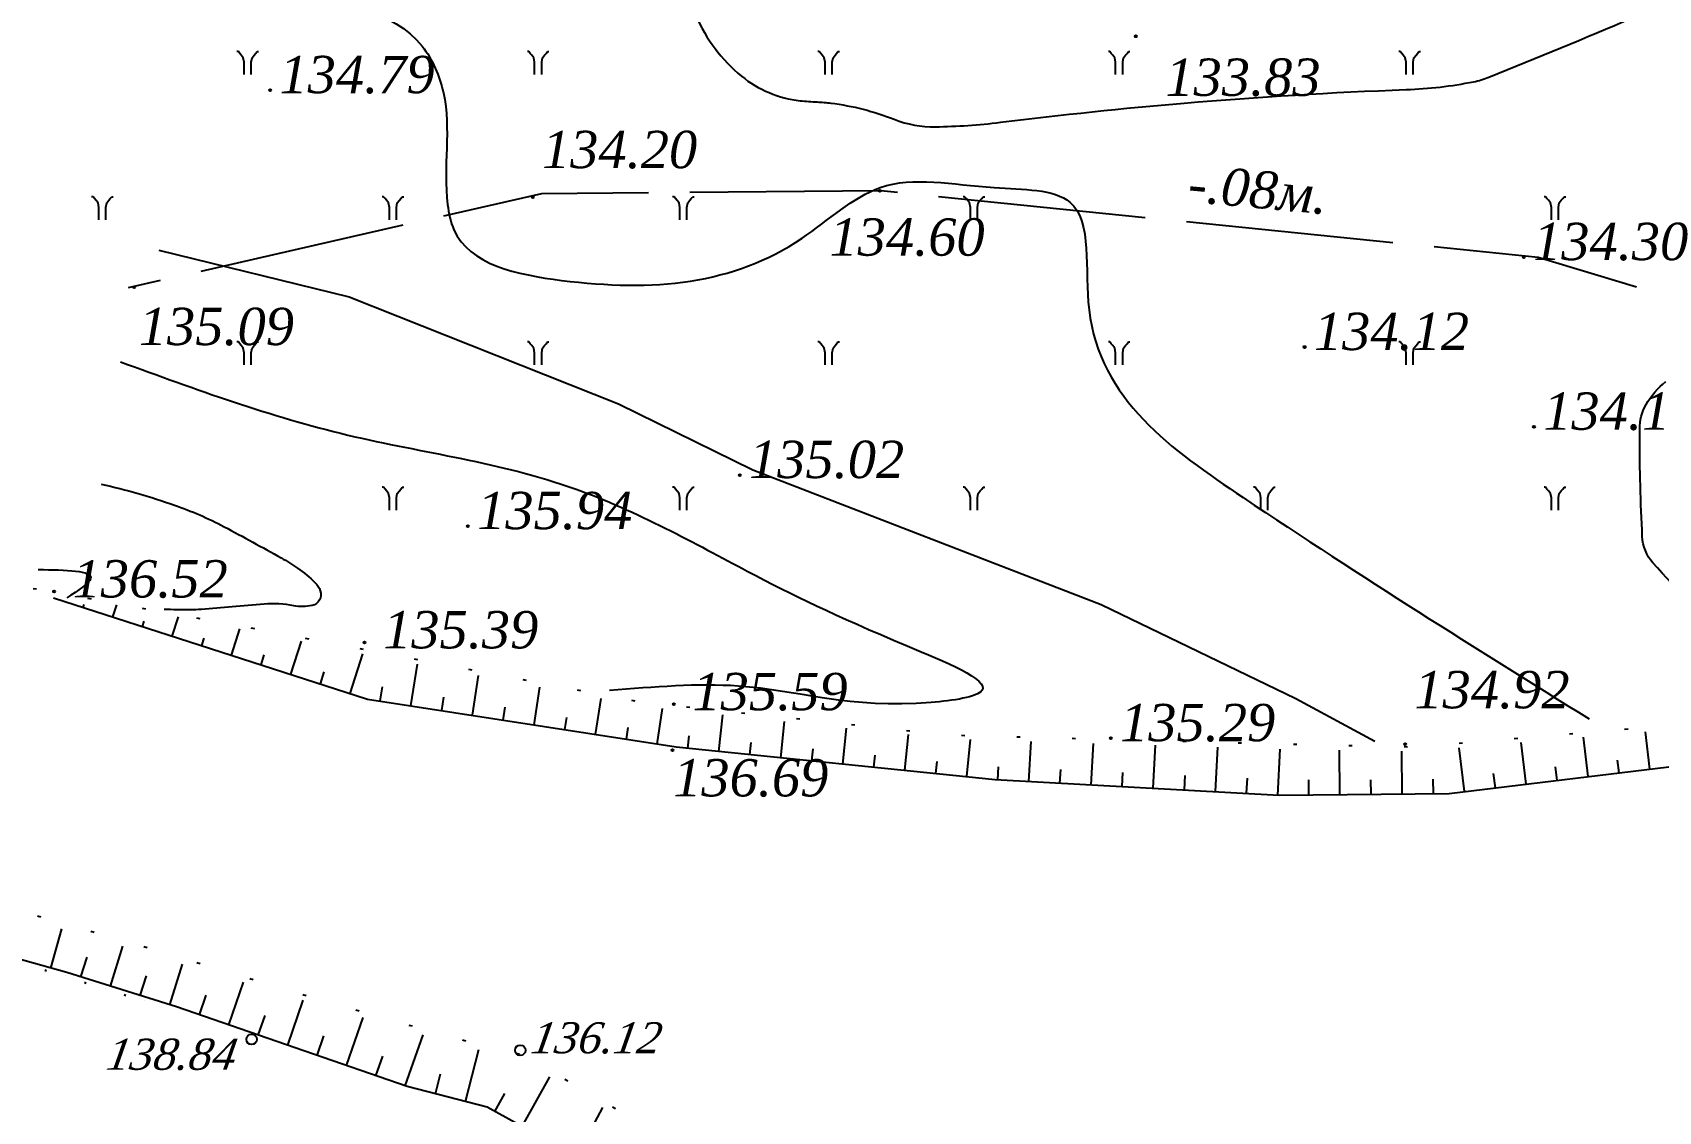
# Model space of a CAD drawing. Header units: millimetres. Extents: x 1400 to 7029, y -1119 to 1612.
# Drawn here: x 3256.32 to 3303.33, y 1458.59 to 1489.8 of the extents above; entities that cross this region are included whole.
import ezdxf

# ---------------------------------------------------------------- set-up
doc = ezdxf.new("R2010")
doc.units = ezdxf.units.MM
doc.linetypes.add('ADOT1', pattern=[1.6, 0.1, -1.5])
doc.linetypes.add('KONTUR', pattern=[1.5, 0, -1.5])
doc.layers.add('01_Північ', color=7, linetype='Continuous')
doc.layers.add('Карьер', color=7, linetype='Continuous')
doc.styles.add('grad', font='timesi.ttf')
doc.styles.add('universw', font='timesi.ttf', dxfattribs={"oblique": 10})

# ---------------------------------------------------------------- blocks, each defined once
blk = doc.blocks.new('403')
at = {"color": 0, "linetype": 'Continuous'}
for p, q in [((-0.45, 1.11), (-0.52, 1.11)), ((-0.38, 1.02), (-0.45, 1.11)), ((-0.31, 0.94), (-0.38, 1.02)), ((-0.21, 0.81), (-0.31, 0.94)), ((-0.17, 0.59), (-0.21, 0.81)), ((0.17, 0.59), (0.21, 0.81)), ((0.21, 0.81), (0.31, 0.94)), ((0.31, 0.94), (0.38, 1.02)), ((0.38, 1.02), (0.45, 1.11)), ((0.45, 1.11), (0.52, 1.11)), ((-0.17, 0), (-0.17, 0.59)), ((0.17, 0), (0.17, 0.59))]:
    blk.add_line(p, q, dxfattribs=at)

msp = doc.modelspace()

# ---------------------------------------------------------------- linework, layer by layer
at = {"linetype": 'Continuous'}
for p, q in [((3256.6997, 1462.703), (3256.6818, 1462.6458)), ((3257.2722, 1462.5233), (3257.2722, 1462.5233)), ((3257.8446, 1462.3436), (3257.8267, 1462.2863)), ((3258.4171, 1462.1639), (3258.4171, 1462.1639)), ((3258.9895, 1461.9841), (3258.9716, 1461.9269)), ((3259.5606, 1461.8003), (3259.5606, 1461.8003))]:
    msp.add_line(p, q, dxfattribs=at)
at = {"layer": '01_Північ', "color": 7, "linetype": 'Continuous'}
for p, q in [((3257.7819, 1473.1724), (3257.8083, 1473.2543)), ((3258.6391, 1472.8962), (3258.7514, 1473.2447)), ((3259.4963, 1472.62), (3259.5448, 1472.7704)), ((3260.3535, 1472.3438), (3260.5321, 1472.898)), ((3261.2107, 1472.0676), (3261.2812, 1472.2866)), ((3262.0678, 1471.7914), (3262.3127, 1472.5513)), ((3263.7822, 1471.239), (3264.0899, 1472.1939)), ((3262.925, 1471.5152), (3263.0173, 1471.8016)), ((3265.4966, 1470.6866), (3265.8659, 1471.8329)), ((3264.6394, 1470.9628), (3264.7522, 1471.313)), ((3267.2571, 1470.3286), (3267.4438, 1471.53)), ((3269.0368, 1470.0519), (3269.2151, 1471.1987)), ((3266.3672, 1470.4669), (3266.4308, 1470.8765)), ((3270.8166, 1469.7752), (3270.9864, 1470.8674)), ((3268.147, 1470.1902), (3268.2078, 1470.5816)), ((3269.9267, 1469.9136), (3269.9848, 1470.2867)), ((3272.5964, 1469.4985), (3272.7577, 1470.5361)), ((3274.3762, 1469.2218), (3274.5364, 1470.2525)), ((3271.7065, 1469.6369), (3271.7617, 1469.9918)), ((3276.1643, 1469.0097), (3276.272, 1470.0651)), ((3277.9561, 1468.8268), (3278.0631, 1469.8747)), ((3273.4863, 1469.3602), (3273.5387, 1469.6969)), ((3275.2684, 1469.1012), (3275.3044, 1469.4542)), ((3279.748, 1468.6438), (3279.8542, 1469.6844)), ((3281.5398, 1468.4609), (3281.6453, 1469.4941)), ((3283.3317, 1468.278), (3283.441, 1469.3486)), ((3285.1271, 1468.1406), (3285.1902, 1469.2923)), ((3301.2973, 1468.2782), (3301.1597, 1469.4208)), ((3303.0856, 1468.4937), (3302.955, 1469.577)), ((3277.0602, 1468.9182), (3277.096, 1469.2688)), ((3278.8521, 1468.7353), (3278.8876, 1469.0834)), ((3280.6439, 1468.5524), (3280.6792, 1468.898)), ((3286.9256, 1468.042), (3286.9911, 1469.2385)), ((3288.724, 1467.9435), (3288.792, 1469.1846)), ((3290.5225, 1467.8449), (3290.5929, 1469.1308)), ((3292.3209, 1467.7464), (3292.3939, 1469.077)), ((3294.1219, 1467.7617), (3294.109, 1469.0448)), ((3295.923, 1467.7799), (3295.9106, 1469.0109)), ((3297.7209, 1467.8473), (3297.5689, 1469.1084)), ((3299.5091, 1468.0628), (3299.3643, 1469.2646)), ((3282.4357, 1468.3694), (3282.4708, 1468.7126)), ((3284.2279, 1468.1899), (3284.2485, 1468.5663)), ((3286.0263, 1468.0913), (3286.0478, 1468.4827)), ((3287.8248, 1467.9928), (3287.847, 1468.399)), ((3298.615, 1467.955), (3298.5655, 1468.3655)), ((3300.4032, 1468.1705), (3300.3561, 1468.5612)), ((3302.1914, 1468.386), (3302.1467, 1468.7569)), ((3289.6232, 1467.8942), (3289.6463, 1468.3154)), ((3291.4217, 1467.7957), (3291.4456, 1468.2317)), ((3293.2214, 1467.7526), (3293.217, 1468.189)), ((3295.0225, 1467.7708), (3295.0183, 1468.1898)), ((3296.8235, 1467.789), (3296.8193, 1468.2083))]:
    msp.add_line(p, q, dxfattribs=at)
at = {"layer": '01_Північ', "linetype": 'Continuous'}
for p, q in [((3256.6997, 1462.703), (3256.6818, 1462.6458)), ((3257.2722, 1462.5233), (3257.2722, 1462.5233)), ((3257.8446, 1462.3436), (3257.8267, 1462.2863)), ((3258.4171, 1462.1639), (3258.4171, 1462.1639)), ((3258.9895, 1461.9841), (3258.9716, 1461.9269)), ((3259.5606, 1461.8003), (3259.5606, 1461.8003))]:
    msp.add_line(p, q, dxfattribs=at)
at = {"layer": '01_Північ', "color": 30}
for points in [[(3275.4934, 1490.2942, 0.1201632), (3276.8181, 1488.5378, 0.1449112), (3278.5108, 1487.8268, 0.0185046), (3279.004, 1487.7908, -0.0228942), (3279.4023, 1487.7583, -0.0618839), (3281.2336, 1487.2888, 0.0975804), (3282.4198, 1487.0729, 0.0271976), (3284.3029, 1487.2028, -0.0095959), (3289.6204, 1487.7583, -0.0120906), (3296.0379, 1488.1483, 0.0396735), (3297.9869, 1488.3751, 0.0469697), (3298.4242, 1488.5052, 0.0047523), (3302.5816, 1490.2257, 0.0091386)], [(3305.4498, 1472.2579, -0.0423221), (3303.1715, 1474.4622, -0.1683628), (3302.8653, 1475.2208, -0.0059441), (3302.8089, 1476.6951, -0.0062078), (3302.7893, 1478.1077, -0.0003735), (3302.7892, 1478.2536, -0.0006643), (3302.7893, 1478.3356, -0.1268445), (3302.9719, 1479.0363, -0.1035841), (3303.5494, 1479.703, -0.0900654)], [(3258.3036, 1476.7413, -0.0270873), (3260.4182, 1476.1324, -0.0380333), (3261.8561, 1475.5064, -0.0065971), (3263.5054, 1474.6058, -0.0221836), (3263.9798, 1474.3101, -0.0458786), (3264.4897, 1473.8863, -0.1118711), (3264.6363, 1473.654, -0.2130483), (3264.6151, 1473.3892, -0.2143084), (3264.4046, 1473.2295, -0.1039503), (3263.8667, 1473.219, 0.0650815), (3263.0145, 1473.2681, 0.0063573), (3262.089, 1473.1891, -0.0066165), (3261.1997, 1473.1137, -0.0178412), (3260.8679, 1473.1019, -0.0079005), (3260.1185, 1473.1137)]]:
    msp.add_lwpolyline(points, format="xyb", dxfattribs=at)
at = {"layer": '01_Північ', "color": 7, "linetype": 'Continuous'}
for points in [[(3271.0288, 1485.1368), (3268.1981, 1484.4912)], [(3274.1253, 1485.1619), (3271.0288, 1485.1368)], [(3280.8496, 1485.2164), (3275.3253, 1485.1716)], [(3281.3227, 1485.1686), (3280.8496, 1485.2164)], [(3288.4861, 1484.4436), (3282.5166, 1485.0477)], [(3267.0282, 1484.2244), (3261.1784, 1482.8903)], [(3295.6495, 1483.7186), (3289.68, 1484.3227)], [(3299.8558, 1483.2929), (3296.8434, 1483.5977)], [(3302.7005, 1482.4317), (3299.8558, 1483.2929)], [(3260.0084, 1482.6235), (3259.0797, 1482.4117)]]:
    msp.add_lwpolyline(points, dxfattribs=at)
at = {"layer": '01_Північ', "color": 30}
msp.add_lwpolyline([(3259.971, 1483.5089), (3265.4701, 1482.1504), (3273.2555, 1479.0627), (3277.1481, 1477.1484), (3287.2196, 1473.2579), (3292.8423, 1470.5408), (3295.1285, 1469.3057)], dxfattribs=at)
at = {"layer": '01_Північ', "color": 7, "linetype": 'ADOT1', "flags": 128}
msp.add_lwpolyline([(3256.3343, 1473.7234), (3262.7824, 1472.5556), (3273.9043, 1470.4363), (3282.8191, 1469.4848), (3292.383, 1469.2253), (3296.2505, 1469.1401), (3303.0015, 1469.7024), (3313.6668, 1470.7405), (3317.0856, 1471.0432), (3323.1009, 1470.6107), (3325.5676, 1470.4377), (3327.7314, 1468.7509)], dxfattribs=at)
at = {"layer": '01_Північ', "color": 7, "linetype": 'Continuous', "flags": 128}
msp.add_lwpolyline([(3256.9248, 1473.4486), (3266.0019, 1470.5237), (3274.9302, 1469.1357), (3284.1561, 1468.1938), (3292.3646, 1467.744), (3297.2752, 1467.7936), (3304.269, 1468.6363), (3316.1879, 1469.8274), (3319.7592, 1470.0257), (3327.1994, 1468.6376)], dxfattribs=at)
at = {"layer": '01_Північ', "color": 7}
for centre in [(3288.2183, 1489.6903, 40.149), (3263.1885, 1488.1314, 40.437), (3270.78, 1485.0365, 40.26), (3280.8145, 1485.2188, 40.38), (3299.4389, 1483.303, 40.29), (3259.2535, 1482.4341, 40.527), (3293.1002, 1480.7021, 40.17), (3299.7321, 1478.3967, 40.23), (3276.7658, 1476.9999, 40.506), (3268.9049, 1475.5223, 40.782), (3256.9377, 1473.633, 40.956), (3265.9175, 1472.1606, 40.617), (3274.8622, 1470.3727, 40.677), (3287.4957, 1469.3889, 40.587), (3274.8224, 1469.0444, 41.007), (3296.0061, 1469.2157, 40.476)]:
    msp.add_circle(centre, 0.03, dxfattribs=at)
at = {"layer": '01_Північ', "color": 30}
for points in [[(3263.6195, 1490.8635), (3267.5855, 1489.3999), (3268.1957, 1488.0583), (3268.3177, 1484.8263), (3268.5008, 1484.0946), (3271.6126, 1482.631), (3278.5684, 1483.8506), (3280.826, 1485.3142), (3284.1208, 1485.3142), (3286.3174, 1484.8873), (3286.8665, 1481.7773), (3291.3207, 1476.3499), (3301.3273, 1469.9469)], [(3258.8607, 1480.2755), (3265.4339, 1478.1577), (3272.0071, 1476.6018), (3276.9802, 1474.2247), (3281.6074, 1472.0637), (3283.7697, 1470.7671), (3282.2993, 1470.4213), (3276.7208, 1470.8967), (3273.0017, 1470.7671)]]:
    msp.add_spline(points, degree=3, dxfattribs=at)
at = {"layer": '01_Північ'}
msp.add_spline([(3256.4823, 1474.2679), (3257.9958, 1474.0086), (3257.3039, 1473.4467)], degree=3, dxfattribs=at)
at = {"layer": 'Карьер', "linetype": 'Continuous'}
for p, q in [((3256.8488, 1462.7399), (3257.167, 1463.8815)), ((3258.5711, 1462.2176), (3258.9316, 1463.3723)), ((3257.712, 1462.4858), (3257.8908, 1463.0586)), ((3260.2894, 1461.6812), (3260.6567, 1462.8581)), ((3259.4302, 1461.9494), (3259.609, 1462.5222)), ((3261.9924, 1461.0987), (3262.4181, 1462.3297)), ((3261.1418, 1461.3928), (3261.3379, 1461.9599)), ((3263.6936, 1460.5104), (3264.1436, 1461.8119)), ((3262.843, 1460.8046), (3263.0391, 1461.3716)), ((3265.3944, 1459.9211), (3265.8753, 1461.3087)), ((3264.544, 1460.2159), (3264.7405, 1460.7828)), ((3267.0951, 1459.3317), (3267.6088, 1460.8139)), ((3268.8372, 1458.8796), (3269.2232, 1460.3823)), ((3266.2447, 1459.6264), (3266.4412, 1460.1933)), ((3267.9655, 1459.1035), (3268.1148, 1459.6846)), ((3270.4714, 1458.1575), (3271.2724, 1459.6008)), ((3269.6845, 1458.5942), (3269.9756, 1459.1189)), ((3272.0511, 1457.2947), (3272.8111, 1458.7077))]:
    msp.add_line(p, q, dxfattribs=at)
at = {"layer": 'Карьер', "linetype": 'KONTUR', "flags": 128}
msp.add_lwpolyline([(3294.0038, 1447.5865), (3292.6359, 1449.754), (3286.7398, 1452.1571), (3277.8249, 1455.9738), (3274.0043, 1458.1884), (3270.5138, 1460.2146), (3268.4384, 1460.7329), (3264.8064, 1461.7695), (3259.274, 1463.4296), (3255.0288, 1464.6547), (3251.8685, 1465.3143), (3249.6987, 1465.3143), (3246.6328, 1463.9008)], dxfattribs=at)
at = {"layer": 'Карьер', "flags": 128}
msp.add_lwpolyline([(3293.6216, 1447.9038), (3287.6796, 1450.4101), (3284.3785, 1452.0589), (3280.9453, 1453.0482), (3277.9083, 1454.3013), (3274.6732, 1455.8842), (3271.24, 1457.731), (3269.4574, 1458.7203), (3267.1466, 1459.3138), (3263.9115, 1460.4351), (3260.4783, 1461.6222), (3257.3092, 1462.6116), (3254.4703, 1463.403), (3251.6973, 1463.6668), (3248.5282, 1463.6668), (3247.0757, 1463.403)], dxfattribs=at)
at = {"layer": 'Карьер', "color": 7, "linetype": 'Continuous'}
for centre in [(3262.6492, 1460.6804), (3270.4209, 1460.3631)]:
    msp.add_circle(centre, 0.15, dxfattribs=at)

# ---------------------------------------------------------------- block references
at = {"layer": '01_Північ', "color": 7, "xscale": 0.6, "yscale": 0.6, "zscale": 0.6}
for p in [(3262.5367, 1488.5841), (3270.9367, 1488.5841), (3279.3367, 1488.5841), (3287.7367, 1488.5841), (3296.1367, 1488.5841), (3258.3367, 1484.3841), (3266.7367, 1484.3841), (3275.1367, 1484.3841), (3283.5367, 1484.3841), (3300.3367, 1484.3841), (3262.5367, 1480.1841), (3270.9367, 1480.1841), (3279.3367, 1480.1841), (3287.7367, 1480.1841), (3296.1367, 1480.1841), (3266.7367, 1475.9841), (3275.1367, 1475.9841), (3283.5367, 1475.9841), (3291.9367, 1475.9841), (3300.3367, 1475.9841)]:
    msp.add_blockref('403', p, dxfattribs=at)

# ---------------------------------------------------------------- texts
at = {"layer": '01_Північ', "color": 7, "style": 'universw'}
for s, p in [('134.79', (3263.4571, 1488.0448, 40.437)), ('133.83', (3289.0763, 1487.967, 40.149)), ('134.20', (3271.0485, 1485.8764, 40.26)), ('134.60', (3279.3613, 1483.3452, 40.38)), ('134.30', (3299.7075, 1483.2163, 40.29)), ('135.09', (3259.3896, 1480.759, 40.527)), ('134.12', (3293.3687, 1480.6155, 40.17)), ('134.10', (3300.0007, 1478.31, 40.23)), ('135.02', (3277.0344, 1476.9132, 40.506)), ('135.94', (3269.1734, 1475.4356, 40.782)), ('136.52', (3257.4748, 1473.4597, 40.956)), ('135.39', (3266.4546, 1471.9873, 40.617)), ('135.59', (3275.3993, 1470.1993, 40.677)), ('134.92', (3296.2747, 1470.2546, 40.476)), ('135.29', (3287.7643, 1469.3022, 40.587)), ('136.69', (3274.8416, 1467.7066, 41.007))]:
    msp.add_text(s, height=1.08, dxfattribs=at).set_placement(p)
at = {"layer": '01_Північ', "color": 7, "linetype": 'Continuous', "style": 'grad'}
msp.add_text('-.08м.', height=1.08, rotation=354.76911, dxfattribs=at).set_placement((3289.6977, 1484.9096))
at = {"layer": 'Карьер', "color": 7, "linetype": 'Continuous', "style": 'universw', "oblique": 10}
for s, p in [('136.12', (3270.6894, 1460.2764)), ('138.84', (3258.4075, 1459.7992))]:
    msp.add_text(s, height=0.9, dxfattribs=at).set_placement(p)

doc.saveas('drawing.dxf')
